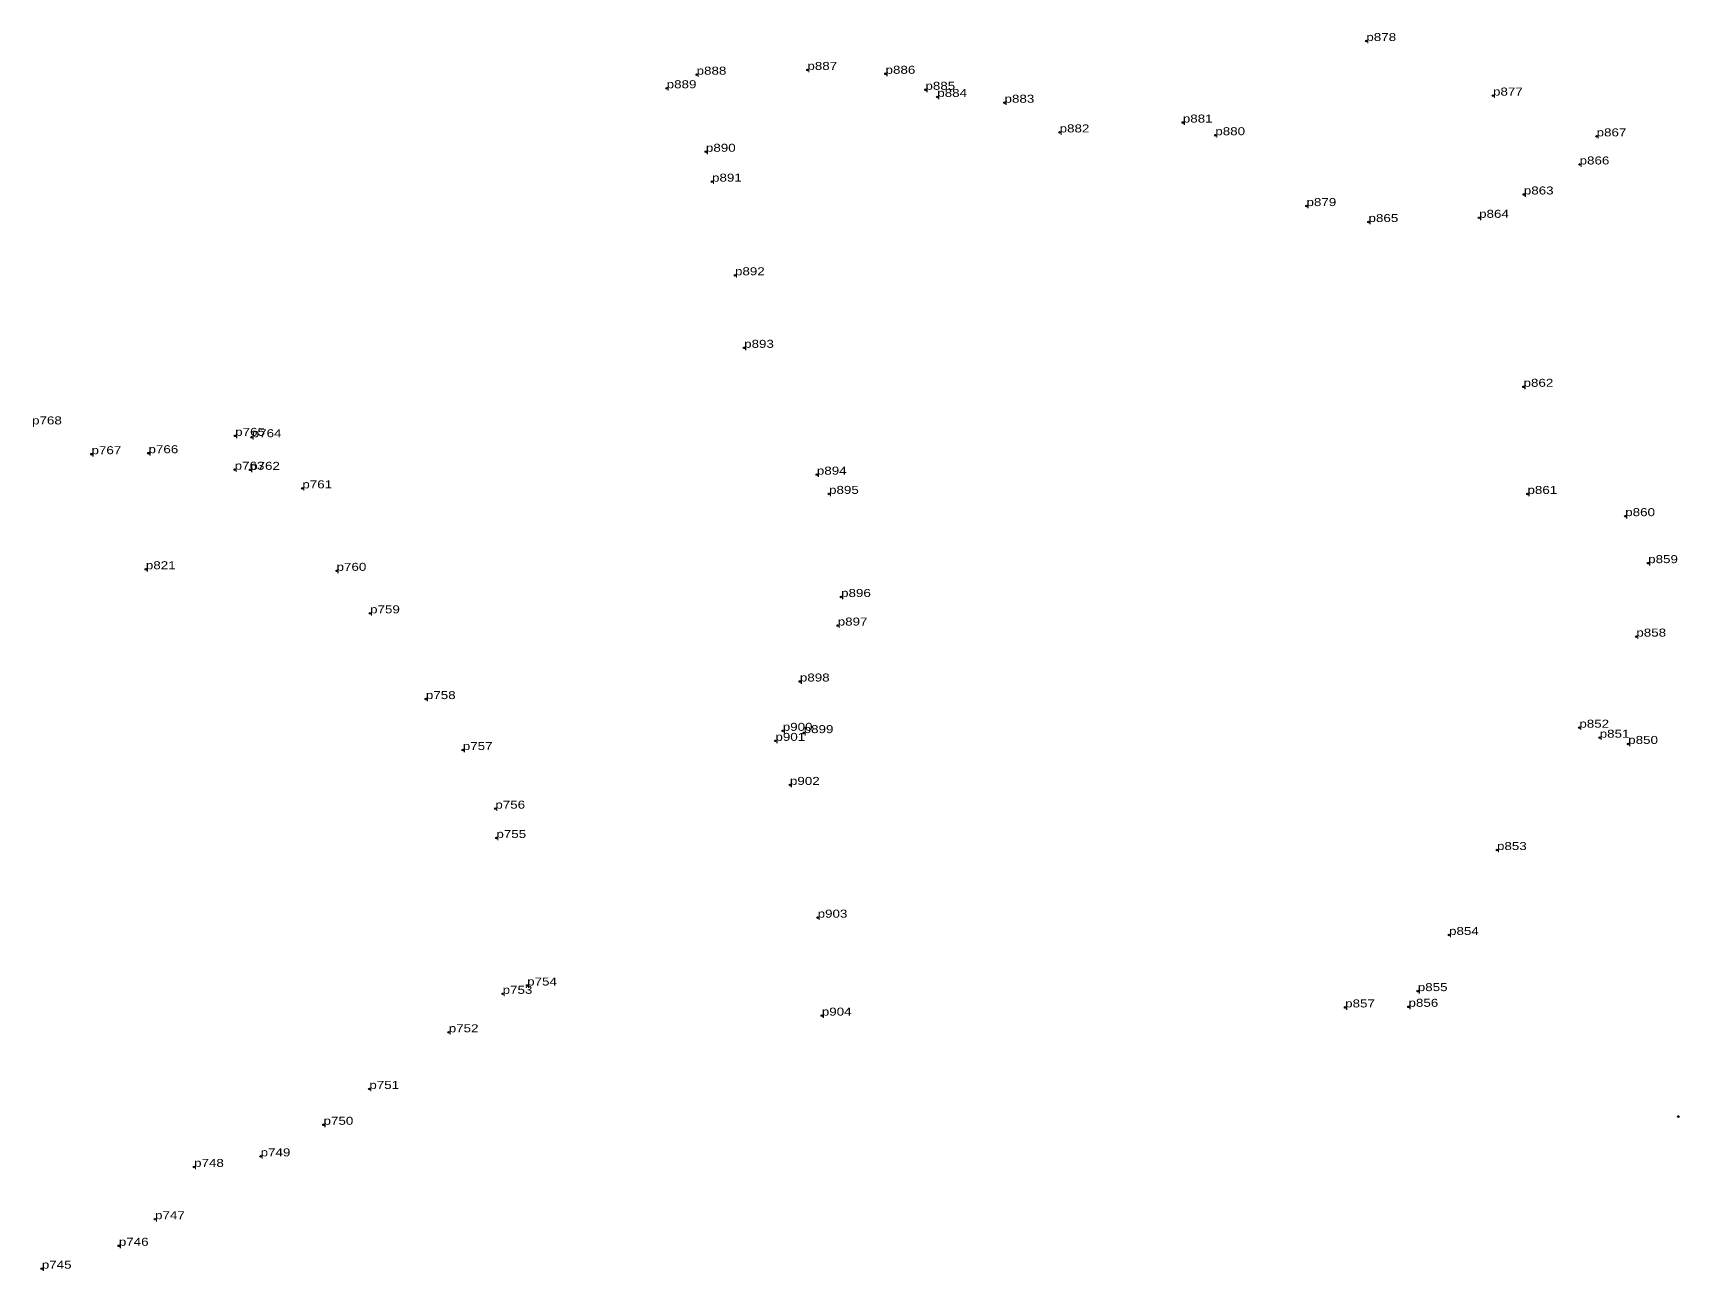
# Model space of a CAD drawing. Header units: metres. Extents: x 543607 to 546308, y 1834524 to 1839461.
# Drawn here: x 545192 to 545562.2, y 1835078.6 to 1835357.2 of the extents above; entities that cross this region are included whole.
import ezdxf

# ---------------------------------------------------------------- set-up
doc = ezdxf.new("R2010")
doc.units = ezdxf.units.M
doc.header["$LTSCALE"] = 0.72
doc.header["$PDMODE"] = 32
doc.header["$PDSIZE"] = 0.36
doc.layers.add('12', color=7, linetype='Continuous')
doc.layers.add('7', color=7, linetype='Continuous')

msp = doc.modelspace()

# ---------------------------------------------------------------- linework, layer by layer
at = {"layer": '7'}
for p in [(545491.91, 1835355.35), (545366.19, 1835348.85), (545334.54, 1835344.73), (545341.27, 1835347.78), (545383.77, 1835347.98), (545392.74, 1835344.38), (545395.4, 1835342.77), (545410.53, 1835341.47), (545520.4, 1835343.08), (545450.63, 1835337.01), (545422.92, 1835334.79), (545457.94, 1835334.16), (545543.7, 1835333.9), (545343.36, 1835330.44), (545539.88, 1835327.58), (545344.74, 1835323.72), (545527.33, 1835320.83), (545478.45, 1835318.22), (545517.27, 1835315.58), (545492.4, 1835314.63), (545349.9, 1835302.66), (545351.96, 1835286.33), (545527.27, 1835277.56), (545237.49, 1835266.53), (545241.21, 1835266.22), (545205.17, 1835262.4), (545217.99, 1835262.62), (545237.37, 1835258.92), (545240.85, 1835258.88), (545368.32, 1835257.8), (545252.59, 1835254.72), (545371.06, 1835253.47), (545528.15, 1835253.46), (545550.14, 1835248.46), (545555.3, 1835237.89), (545217.4, 1835236.52), (545260.29, 1835236.16), (545373.77, 1835230.28), (545267.83, 1835226.6), (545373.01, 1835223.85), (545552.64, 1835221.37), (545364.5, 1835211.26), (545280.38, 1835207.31), (545360.65, 1835200.17), (545539.82, 1835200.87), (545359, 1835197.91), (545365.35, 1835199.65), (545544.39, 1835198.62), (545550.81, 1835197.22), (545288.68, 1835195.84), (545362.26, 1835188), (545296, 1835182.66), (545296.24, 1835176.06), (545521.29, 1835173.35), (545368.49, 1835158.14), (545510.51, 1835154.24), (545297.64, 1835141), (545303.16, 1835142.87), (545503.48, 1835141.61), (545487.14, 1835137.94), (545501.39, 1835138.08), (545369.43, 1835136.1), (545285.52, 1835132.35), (545267.66, 1835119.6), (545257.36, 1835111.54), (545562.07, 1835113.39), (545243.21, 1835104.44), (545228.24, 1835102.06), (545219.46, 1835090.3), (545211.32, 1835084.32), (545193.99, 1835079.17)]:
    msp.add_point(p, dxfattribs=at)

# ---------------------------------------------------------------- texts
at = {"layer": '12', "width": 1.25}
for s, p in [('p878', (545491.91, 1835355.35)), ('p888', (545341.27, 1835347.78)), ('p887', (545366.19, 1835348.85)), ('p886', (545383.77, 1835347.98)), ('p889', (545334.54, 1835344.73)), ('p885', (545392.74, 1835344.38)), ('p884', (545395.4, 1835342.77)), ('p877', (545520.4, 1835343.08)), ('p883', (545410.53, 1835341.47)), ('p881', (545450.63, 1835337.01)), ('p882', (545422.92, 1835334.79)), ('p880', (545457.94, 1835334.16)), ('p867', (545543.7, 1835333.9)), ('p890', (545343.36, 1835330.44)), ('p866', (545539.88, 1835327.58)), ('p891', (545344.74, 1835323.72)), ('p863', (545527.33, 1835320.83)), ('p879', (545478.45, 1835318.22)), ('p865', (545492.4, 1835314.63)), ('p864', (545517.27, 1835315.58)), ('p892', (545349.9, 1835302.66)), ('p893', (545351.96, 1835286.33)), ('p862', (545527.27, 1835277.56)), ('p768', (545191.8, 1835269.1)), ('p765', (545237.49, 1835266.53)), ('p764', (545241.21, 1835266.22)), ('p767', (545205.17, 1835262.4)), ('p766', (545217.99, 1835262.62)), ('p763', (545237.37, 1835258.92)), ('p762', (545240.85, 1835258.88)), ('p894', (545368.32, 1835257.8)), ('p761', (545252.59, 1835254.72)), ('p895', (545371.06, 1835253.47)), ('p861', (545528.15, 1835253.46)), ('p860', (545550.14, 1835248.46)), ('p821', (545217.4, 1835236.52)), ('p760', (545260.29, 1835236.16)), ('p859', (545555.3, 1835237.89)), ('p896', (545373.77, 1835230.28)), ('p759', (545267.83, 1835226.6)), ('p897', (545373.01, 1835223.85)), ('p858', (545552.64, 1835221.37)), ('p898', (545364.5, 1835211.26)), ('p758', (545280.38, 1835207.31)), ('p900', (545360.65, 1835200.17)), ('p899', (545365.35, 1835199.65)), ('p852', (545539.82, 1835200.87)), ('p851', (545544.39, 1835198.62)), ('p757', (545288.68, 1835195.84)), ('p901', (545359, 1835197.91)), ('p850', (545550.81, 1835197.22)), ('p902', (545362.26, 1835188)), ('p756', (545296, 1835182.66)), ('p755', (545296.24, 1835176.06)), ('p853', (545521.29, 1835173.35)), ('p903', (545368.49, 1835158.14)), ('p854', (545510.51, 1835154.24)), ('p754', (545303.16, 1835142.87)), ('p753', (545297.64, 1835141)), ('p855', (545503.48, 1835141.61)), ('p904', (545369.43, 1835136.1)), ('p857', (545487.14, 1835137.94)), ('p856', (545501.39, 1835138.08)), ('p752', (545285.52, 1835132.35)), ('p751', (545267.66, 1835119.6)), ('p750', (545257.36, 1835111.54)), ('p749', (545243.21, 1835104.44)), ('p748', (545228.24, 1835102.06)), ('p747', (545219.46, 1835090.3)), ('p746', (545211.32, 1835084.32)), ('p745', (545193.99, 1835079.17))]:
    msp.add_text(s, height=1.8, dxfattribs=at).set_placement(p)

doc.saveas('drawing.dxf')
